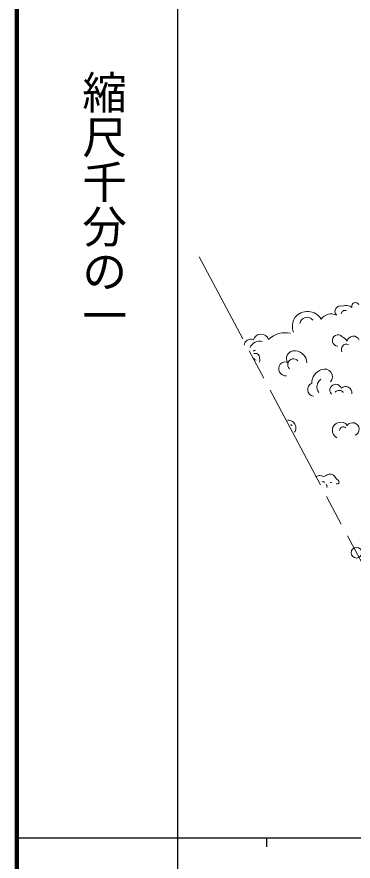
# Model space of a CAD drawing. Units: millimetres, scale not verified. Extents: x 40000 to 680000, y 20000 to 380000.
# Drawn here: x 40000 to 77703, y 202409 to 296967 of the extents above; entities that cross this region are included whole.
import ezdxf
from ezdxf.enums import TextEntityAlignment as Align

# ---------------------------------------------------------------- set-up
doc = ezdxf.new("R2010")
doc.units = ezdxf.units.MM
doc.header["$LTSCALE"] = 1000
doc.linetypes.add('CHAIN', pattern=[18.5, 12, -1.5, 3.5, -1.5])
for name, color, linetype, lineweight in [('M-BGD', 7, 'Continuous', 13), ('M-BGD-EXST', 7, 'Continuous', 25), ('M-BMK', 2, 'CHAIN', 13), ('M-BMK-SRVR', 3, 'Continuous', 13), ('M-TTL', 2, 'Continuous', 140)]:
    doc.layers.add(name, color=color, linetype=linetype, lineweight=lineweight)
doc.styles.add('@ＭＳ ゴシック', font='')
doc.styles.get('@ＭＳ ゴシック').set_extended_font_data('@MS Gothic')

msp = doc.modelspace()

# ---------------------------------------------------------------- linework, layer by layer
at = {"layer": 'M-BGD'}
for centre, radius, start, end in [((77951, 264575), 406, 23.28055, 200.32227), ((72586, 262162), 1807, 31.36728, 141.84288), ((76279, 263982), 615, 69.92264, 224.02962), ((76782, 263695), 403, 71.96854, 179.10682), ((76932, 263655), 1007, 50.68693, 116.04804), ((72698, 262314), 1812, 147.81659, 201.63561), ((72525, 262506), 817, 37.43062, 171.56971), ((75238, 262365), 1332, 63.29384, 146.35912), ((67379, 260550), 895, 19.05024, 164.31913), ((70141, 258797), 2802, 78.76532, 133.12547), ((76006, 260725), 629, 41.96241, 268.18064), ((75811, 259876), 1433, 32.40115, 62.43787), ((77730, 260485), 726, 23.67393, 167.38115), ((66191, 260185), 689, 61.7075, 180.34168), ((67226, 259479), 1172, 75.48016, 157.15601), ((76990, 259705), 611, 72.99669, 203.48271), ((71081, 258718), 860, 99.93392, 212.78487), ((71103, 258147), 1428, 2.93803, 96.82749), ((70055, 257641), 682, 53.60853, 142.40093), ((71008, 258030), 640, 38.38168, 227.86256), ((70190, 257582), 826, 144.858, 272.36292), ((74652, 255950), 1583, 107.54741, 180.8459), ((74512, 256661), 867, 317.75591, 112.92431), ((74648, 255537), 1006, 123.12161, 219.53204), ((73349, 255235), 747, 112.03034, 261.97219), ((75744, 255174), 648, 18.03107, 224.28754), ((76846, 254836), 725, 352.92665, 132.04935), ((76127, 254583), 556, 34.38423, 139.07479), ((76297, 250657), 926, 36.5125, 243.67173), ((76627, 250604), 440, 53.20552, 176.60401), ((77640, 250781), 735, 292.51853, 144.48278)]:
    msp.add_arc(centre, radius, start, end, dxfattribs=at)
for points, knots in [([(66518, 259541), (66564, 259571), (66581, 259580), (66624, 259597), (66675, 259617), (66699, 259620), (66761, 259629)], [0, 0, 0, 0, 1, 1, 1, 2, 2, 2, 2]), ([(67216, 258283), (67231, 258534), (67252, 258636), (67191, 258850), (67160, 258960), (67155, 259033), (67085, 259124), (66958, 259292), (66765, 259260), (66562, 259255)], [0, 0, 0, 0, 1, 1, 1, 2, 2, 2, 3, 3, 3, 3]), ([(66599, 258750), (66635, 258680), (66649, 258650), (66699, 258600), (66743, 258556), (66768, 258541), (66830, 258507)], [0, 0, 0, 0, 1, 1, 1, 2, 2, 2, 2]), ([(70332, 251793), (70488, 251794), (70558, 251788), (70693, 251743), (70869, 251685), (70973, 251623), (71086, 251475), (71227, 251290), (71294, 251147), (71285, 250914), (71277, 250725), (71232, 250625), (71135, 250453)], [0, 0, 0, 0, 1, 1, 1, 2, 2, 2, 3, 3, 3, 4, 4, 4, 4]), ([(70662, 251288), (70720, 251282), (70776, 251285), (70805, 251232), (70819, 251208), (70824, 251191), (70824, 251164)], [0, 0, 0, 0, 1, 1, 1, 2, 2, 2, 2]), ([(75817, 244663), (75908, 244652), (75982, 244634), (76054, 244694), (76104, 244736), (76147, 244772), (76141, 244837), (76120, 245053), (75942, 245111), (75798, 245274), (75636, 245457), (75579, 245626), (75350, 245710), (75190, 245768), (75080, 245752), (74913, 245716), (74705, 245670), (74621, 245529), (74409, 245504), (74200, 245480), (74087, 245621), (73879, 245591), (73715, 245568), (73637, 245533), (73481, 245445)], [0, 0, 0, 0, 1, 1, 1, 2, 2, 2, 3, 3, 3, 4, 4, 4, 5, 5, 5, 6, 6, 6, 7, 7, 7, 8, 8, 8, 8]), ([(74197, 244912), (74295, 244910), (74333, 244914), (74415, 244887), (74458, 244874), (74475, 244867), (74521, 244844)], [0, 0, 0, 0, 1, 1, 1, 2, 2, 2, 2]), ([(74751, 244239), (74772, 244296), (74778, 244326), (74776, 244383), (74774, 244467), (74743, 244506), (74695, 244582)], [0, 0, 0, 0, 1, 1, 1, 2, 2, 2, 2]), ([(75144, 244831), (75216, 244828), (75235, 244827), (75294, 244825), (75294, 244825), (75294, 244825), (75294, 244825)], [0, 0, 0, 0, 1, 1, 1, 2, 2, 2, 2])]:
    msp.add_open_spline(points, degree=3, knots=knots, dxfattribs=at)
at = {"layer": 'M-BGD-EXST'}
for p, q in [((58000, 370000), (58000, 20000)), ((40000, 205000), (579000, 205000)), ((68000, 205000), (68000, 204000))]:
    msp.add_line(p, q, dxfattribs=at)
at = {"layer": 'M-BMK'}
msp.add_line((82725, 228240), (60425, 270108), dxfattribs=at)
at = {"layer": 'M-BMK-SRVR'}
msp.add_circle((78085, 236951), 600, dxfattribs=at)
at = {"layer": 'M-TTL'}
msp.add_line((40000, 380000), (40000, 20000), dxfattribs=at)

# ---------------------------------------------------------------- texts
at = {"layer": 'M-BGD-EXST', "style": '@ＭＳ ゴシック'}
msp.add_text('縮尺千分の一', height=3666, rotation=270, dxfattribs=at).set_placement((49777, 261030), align=Align.MIDDLE_RIGHT)

doc.saveas('drawing.dxf')
